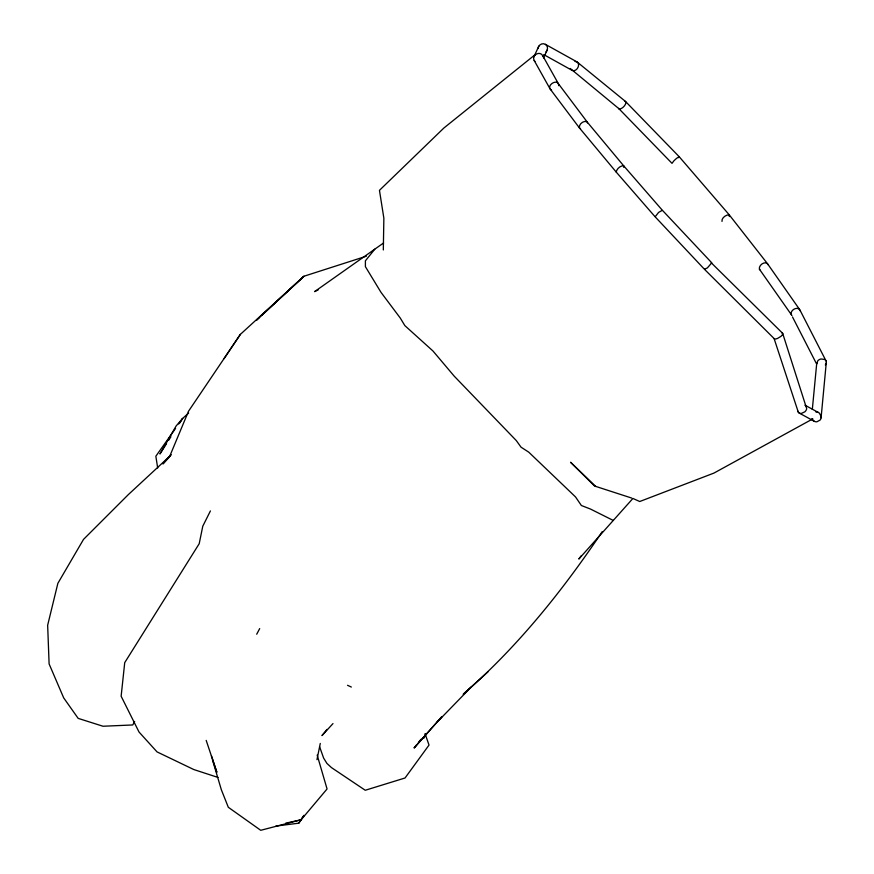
<?xml version="1.0" encoding="UTF-8"?>
<svg xmlns="http://www.w3.org/2000/svg" width="874" height="874" viewBox="0 0 874 874"><rect width="100%" height="100%" fill="white"/><g stroke="black" fill="none" stroke-linecap="round" stroke-linejoin="round"><path stroke-width="1.31" d="M383.315 249.964L383.861 218.205L379.458 190.335L443.916 127.986L535.369 54.483M816.753 363.89L817.769 360.831A5.222 4.403 -13.1 0 1 820.992 358.985L824.553 359.433A4.403 3.704 -13.1 0 1 826.345 361.912L821.09 417.794M812.328 409.393L816.775 362.841M623.686 167.338L623.883 166.06L587.339 122.196L558.377 83.696L542.656 55.586C539.761 50.43 531.239 55.412 534.189 60.481L550.085 88.919L579.375 127.855L616.509 172.418L654.997 216.654L704.63 269.465L774.091 338.544L798.41 412.517A4.501 3.474 -30.1 0 0 801.436 413.413L804.867 411.807A5.506 4.25 -30.1 0 0 806.691 408.65L782.634 333.256L781.848 332.907M538.1 48.496C538.187 45.033 542.361 42.465 545.398 44.345L577.069 61.945L625.281 101.286M545.977 51.894C548.162 49.884 548.02 45.918 545.398 44.345M316.967 759.67L320.277 743.435M704.739 269.105L707.35 267.925L711.764 262.823L662.099 209.978L623.588 165.71C620.311 165.689 616.683 168.835 616.214 172.069M729.309 216.534L729.233 214.829L679.131 156.643L625.718 101.679M826.334 362.961L825.34 364.971M424.021 738.06L425.572 733.963M662.066 210.459L658.614 212.393L655.347 216.555M533.839 56.963L538.854 46.093M543.53 57.924L547.31 49.752M210.416 510.929L202.779 526.214L199.206 543.704L124.72 662.645L121.136 696.228L139.021 732.019L157.047 751.902L193.831 769.557L218.008 777.445M256.705 634.218L259.687 628.603M134.64 721.454L132.761 724.961L102.979 726.239L78.168 718.373L63.693 697.889L49.108 663.923L47.655 625.238L57.87 583.319L83.522 539.389L128.325 494.618L170.638 455.387M166.541 443.631L159.953 453.956L176.122 425.988L182.655 418.406L188.642 413.074M168.737 440.19L170.933 436.749M179.727 422.994L182.655 418.406L178.711 423.966M275.867 826.083L298.788 823.177L303.999 815.387M298.788 823.177L303.868 815.475M602.241 531.621C562.441 590.922 517.233 647.295 463.165 694.273M224.039 358.657L240.35 334.403L303.955 276.239L366.37 256.202M240.35 334.403L188.489 411.283L169.436 456.949L163.034 463.908M175.565 428.413L155.845 456.228L157.681 467.983M581.232 555.788L578.828 559.032L632.907 498.453L639.735 501.512L713.916 473.096L812.82 418.875M678.617 157.67L679.131 156.643L676.705 158.27A5.08 0.59 -42.5 0 0 673.92 160.805L672.008 163.34L618.65 108.431A4.916 2.24 -46.9 0 0 624.265 106.071A4.916 2.24 -46.9 0 0 624.637 101.155M414.2 747.849L441.894 716.636L414.2 747.849L416.723 744.659M418.406 742.529L420.918 739.328M374.782 249.177L365.398 260.823L365.398 266.668L381.031 292.386L400.27 318.049L404.859 325.62L432.98 351.009L454.174 376.115L516.305 440.583L521.035 447.171L528.726 452.142L575.518 496.924L581.374 505.511L590.507 509.061L613.275 520.445M327.018 729.408L321.971 735.591L332.983 723.596M212.458 759.812L221.34 789.735L228.311 807.281L260.736 830.3L301.137 819.768L327.062 788.971L317.175 755.103M163.023 463.635L171.249 454.611M436.596 722.678L471.141 687.128M259.578 317.338L256.617 320.081L303.955 276.239L261.555 315.514M464.149 693.344L488.031 671.789M383.577 242.972L314.596 291.621L318.267 289.84M711.25 262.79L782.7 333.365L782.623 334.25A2.36 0.94 -32.1 0 1 782.197 335.015L781.52 335.78A2.349 0.929 -32.1 0 1 780.69 336.523L777.773 338.293A2.48 0.983 -32.1 0 1 776.746 338.686L775.872 338.915A2.491 0.983 -32.1 0 1 774.91 338.959L774.113 338.599M285.732 823.155L301.137 819.768M575.005 61.453C582.182 61.792 577.222 73.34 571.596 70.084L543.726 54.592M631.651 498.049L594.593 486.031L570.558 462.248L595.773 486.501M580.522 128.696L579.375 127.855C578.708 124.217 583.439 120.361 586.88 121.661L587.514 122.917M347.524 685.292L351.348 687.051M826.039 360.929L799.874 309.888L767.58 263.817C764.63 260.725 758.49 265.346 759.408 269.159L791.942 315.514M818.359 412.484L805.02 405.208A4.501 3.474 -30.1 0 1 805.85 405.787L806.429 406.585M799.251 413.085L814.426 421.355M551.581 90.23C544.666 85.925 558.355 77.316 558.759 85.696M619.076 108.824L570.263 68.489M767.121 263.227L729.233 214.829C726.076 214.534 721.269 218.129 722 221.406M759.408 269.159L759.867 269.76M534.189 60.481L534.91 61.42M792.5 316.956L816.447 363.671M811.935 418.58L813.366 420.667A4.709 4.556 49.4 0 0 816.862 421.803L820.074 420.088A5.124 4.96 49.4 0 0 821.134 416.516L819.419 413.173A4.709 4.556 49.4 0 0 815.934 412.025M542.656 55.586L543.093 56.69M319.567 746.647L323.631 758.097L326.92 763.417L331.497 767.623L365.256 790.26L405.044 777.991L429.025 745.074L425.048 733.657M206.188 740.387L216.872 772.277L211.41 755.802M800.147 310.794C798.508 305.365 789.419 310.062 791.385 314.782M797.547 410.736L797.831 411.709M767.58 263.817L767.765 264.603"/></g></svg>
